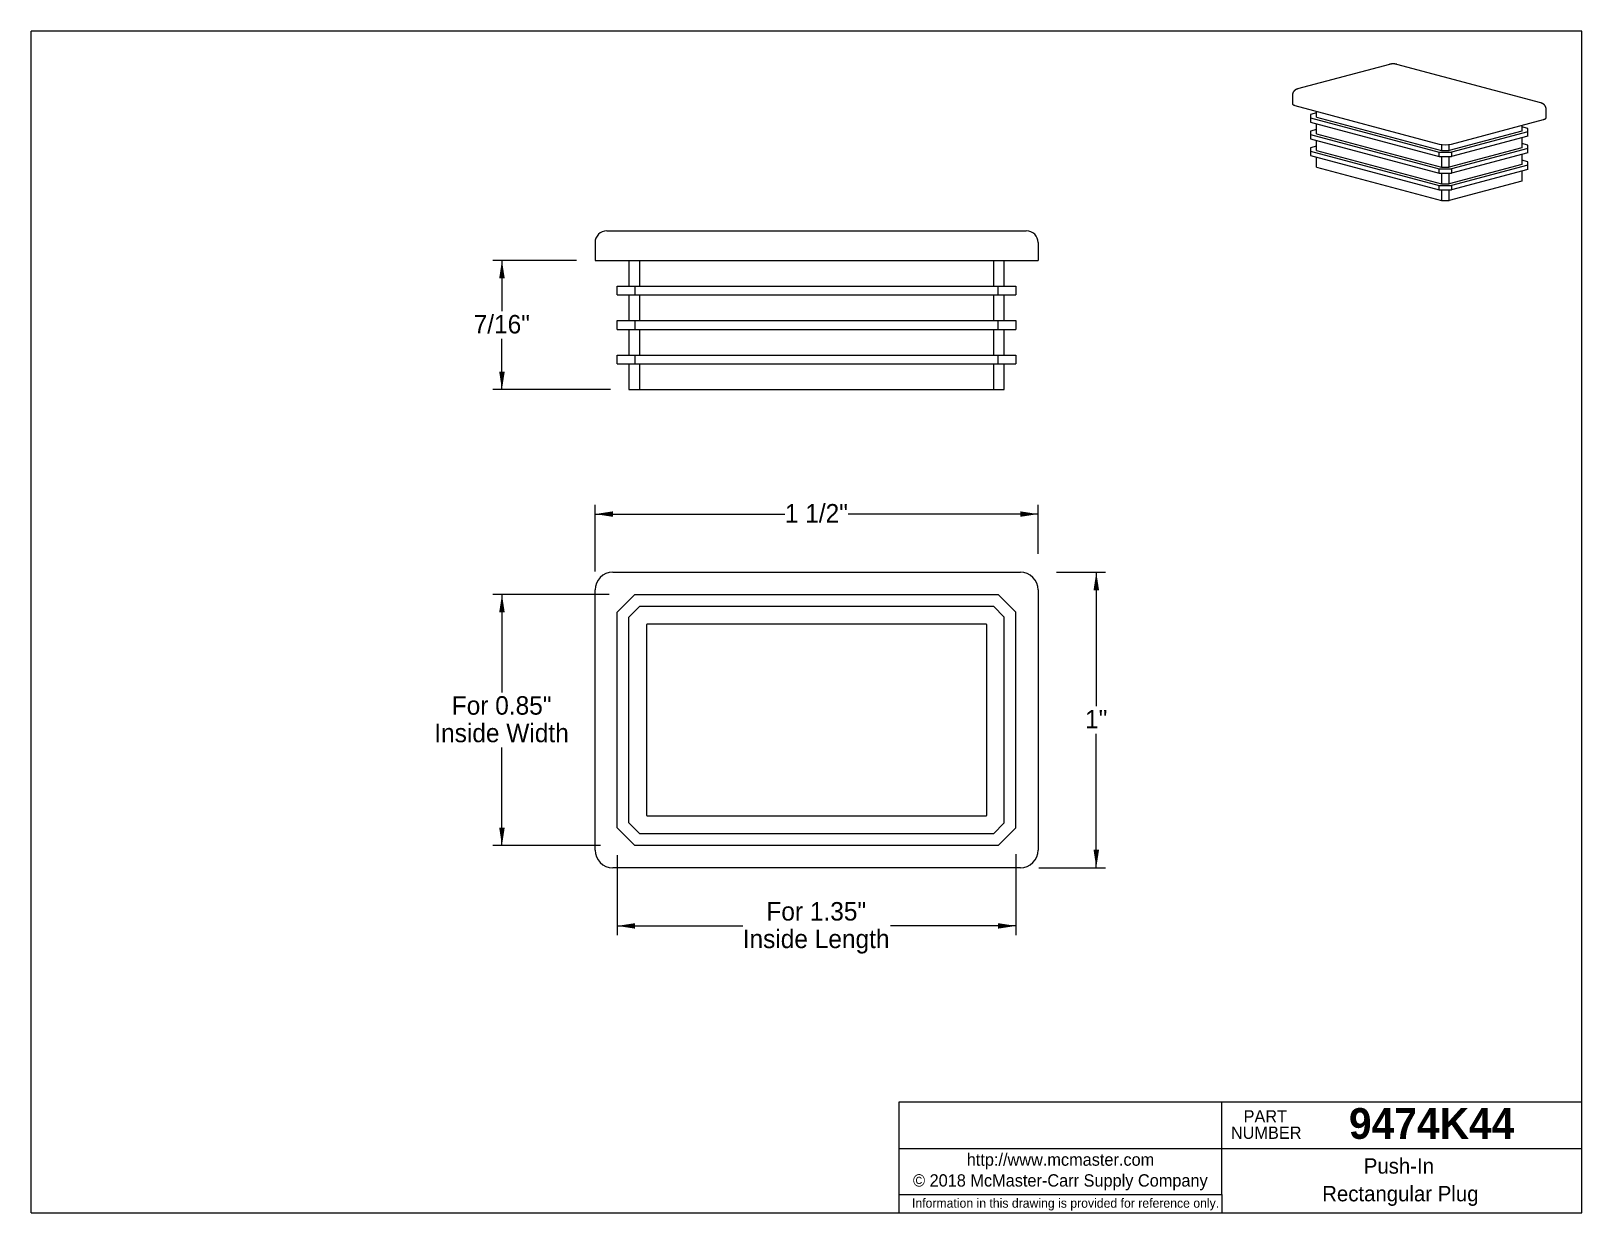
# Model space of a CAD drawing. Header units: inches. Extents: x 0.12 to 5.38, y 0.12 to 4.12.
import ezdxf

# ---------------------------------------------------------------- set-up
doc = ezdxf.new("R2010")
doc.units = ezdxf.units.IN
doc.header["$LTSCALE"] = 0.5
doc.header["$MEASUREMENT"] = 0
doc.linetypes.add('SLD-Solid', pattern=[0])
doc.styles.add('SLDTEXTSTYLE0', font='ARIAL.TTF', dxfattribs={"width": 0.948})
doc.styles.add('SLDTEXTSTYLE1', font='ARIALBD.TTF', dxfattribs={"width": 0.948})
doc.dimstyles.new('SLDDIMSTYLE0', dxfattribs={"dimtxt": 0.060669, "dimasz": 0.060669, "dimexe": 0, "dimexo": 0.0625, "dimgap": 0.015167, "dimtad": 0, "dimtih": 1, "dimtoh": 1, "dimdec": 6, "dimrnd": 1e-09, "dimzin": 12, "dimdsep": 46, "dimlunit": 5, "dimtxsty": 'SLDTEXTSTYLE0', "dimsah": 1, "dimcen": 0.09, "dimadec": 0, "dimazin": 3, "dimtfac": 1, "dimtdec": 4, "dimtofl": 0, "dimtmove": 0, "dimatfit": 3, "dimfxl": 1, "dimfrac": 2, "dimtolj": 1, "dimtzin": 12, "dimarcsym": 0})
doc.dimstyles.new('SLDDIMSTYLE1', dxfattribs={"dimtxt": 0.060669, "dimasz": 0.060669, "dimexe": 0, "dimexo": 0.0625, "dimgap": 0.015167, "dimtad": 0, "dimtih": 1, "dimtoh": 1, "dimdec": 4, "dimrnd": 1e-09, "dimzin": 12, "dimdsep": 46, "dimlunit": 5, "dimtxsty": 'SLDTEXTSTYLE0', "dimsah": 1, "dimcen": 0.09, "dimadec": 0, "dimazin": 3, "dimtfac": 1, "dimtdec": 4, "dimtofl": 0, "dimtmove": 0, "dimatfit": 3, "dimfxl": 1, "dimfrac": 2, "dimtolj": 1, "dimtzin": 12, "dimarcsym": 0})

# ---------------------------------------------------------------- blocks, each defined once
blk = doc.blocks.new('Internet')
at = {"color": 7, "linetype": 'SLD-Solid', "lineweight": 0, "insert": (0.0082, 0.0506), "char_height": 0.041667, "attachment_point": 2, "style": 'SLDTEXTSTYLE0'}
blk.add_mtext('http://www.mcmaster.com', dxfattribs=at)
blk = doc.blocks.new('Shortened Dimensions Statement')
at = {"color": 7, "linetype": 'SLD-Solid', "lineweight": 0, "insert": (0.0191, 0.0164), "char_height": 0.03125, "attachment_point": 2, "style": 'SLDTEXTSTYLE0'}
blk.add_mtext('Information in this drawing is provided for reference only.', dxfattribs=at)
blk = doc.blocks.new('Part Number Tag')
at = {"color": 7, "linetype": 'SLD-Solid', "lineweight": 0, "char_height": 0.04167, "attachment_point": 2, "style": 'SLDTEXTSTYLE0'}
for s, insert in [('PART', (0, 0.0556)), ('NUMBER', (0.003, 0.0002))]:
    blk.add_mtext(s, dxfattribs=dict(at, insert=insert))
blk = doc.blocks.new('_D')
at = {"color": 7, "linetype": 'SLD-Solid', "lineweight": 0}
for p, q in [((1.9716, 3.3489), (1.6879, 3.3489)), ((1.7191, 3.3489), (1.7191, 3.1767)), ((1.7191, 2.9114), (1.7191, 3.0835)), ((2.0866, 2.9114), (1.6879, 2.9114))]:
    blk.add_line(p, q, dxfattribs=at)
for points in [[(1.7191, 3.3489), (1.7098, 3.2882), (1.7285, 3.2882)], [(1.7191, 2.9114), (1.7285, 2.972), (1.7098, 2.972)]]:
    blk.add_solid(points, dxfattribs=at)
at = {"color": 7, "linetype": 'SLD-Solid', "lineweight": 0, "insert": (1.6233, 3.1641), "char_height": 0.0625, "attachment_point": 1, "style": 'SLDTEXTSTYLE0'}
blk.add_mtext('7/16"', dxfattribs=at)
blk = doc.blocks.new('_D_1')
at = {"color": 7, "linetype": 'SLD-Solid', "lineweight": 0}
for p, q in [((2.0816, 2.2183), (1.6879, 2.2183)), ((1.7191, 2.2183), (1.7191, 1.8865)), ((1.7191, 1.3683), (1.7191, 1.7002)), ((2.0531, 1.3683), (1.6879, 1.3683))]:
    blk.add_line(p, q, dxfattribs=at)
for points in [[(1.7191, 2.2183), (1.7098, 2.1577), (1.7285, 2.1577)], [(1.7191, 1.3683), (1.7285, 1.429), (1.7098, 1.429)]]:
    blk.add_solid(points, dxfattribs=at)
at = {"color": 7, "linetype": 'SLD-Solid', "lineweight": 0, "char_height": 0.0625, "attachment_point": 1, "style": 'SLDTEXTSTYLE0'}
for s, insert in [('For 0.85"', (1.5492, 1.8739)), ('Inside Width', (1.49, 1.7807))]:
    blk.add_mtext(s, dxfattribs=dict(at, insert=insert))
blk = doc.blocks.new('_D_2')
at = {"color": 7, "linetype": 'SLD-Solid', "lineweight": 0}
for p, q in [((3.5965, 2.2933), (3.7622, 2.2933)), ((3.731, 2.2933), (3.731, 1.8399)), ((3.731, 1.2933), (3.731, 1.7468)), ((3.5366, 1.2933), (3.7622, 1.2933))]:
    blk.add_line(p, q, dxfattribs=at)
for points in [[(3.731, 2.2933), (3.7216, 2.2327), (3.7403, 2.2327)], [(3.731, 1.2933), (3.7403, 1.354), (3.7216, 1.354)]]:
    blk.add_solid(points, dxfattribs=at)
at = {"color": 7, "linetype": 'SLD-Solid', "lineweight": 0, "insert": (3.693, 1.8273), "char_height": 0.0625, "attachment_point": 1, "style": 'SLDTEXTSTYLE0'}
blk.add_mtext('1"', dxfattribs=at)
blk = doc.blocks.new('_D_3')
at = {"color": 7, "linetype": 'SLD-Solid', "lineweight": 0}
for p, q in [((2.0341, 2.2958), (2.0341, 2.5214)), ((3.5341, 2.356), (3.5341, 2.5214)), ((2.0341, 2.4902), (2.6767, 2.4902)), ((3.5341, 2.4902), (2.8915, 2.4902))]:
    blk.add_line(p, q, dxfattribs=at)
for points in [[(2.0341, 2.4902), (2.0948, 2.4809), (2.0948, 2.4995)], [(3.5341, 2.4902), (3.4734, 2.4995), (3.4734, 2.4809)]]:
    blk.add_solid(points, dxfattribs=at)
at = {"color": 7, "linetype": 'SLD-Solid', "lineweight": 0, "insert": (2.6767, 2.5242), "char_height": 0.0625, "attachment_point": 1, "style": 'SLDTEXTSTYLE0'}
blk.add_mtext('1 1/2"', dxfattribs=at)
blk = doc.blocks.new('_D_4')
at = {"color": 7, "linetype": 'SLD-Solid', "lineweight": 0}
for p, q in [((2.1091, 1.3362), (2.1091, 1.0652)), ((3.4591, 1.3393), (3.4591, 1.0652)), ((2.1091, 1.0965), (2.5341, 1.0965)), ((3.4591, 1.0965), (3.0341, 1.0965))]:
    blk.add_line(p, q, dxfattribs=at)
for points in [[(2.1091, 1.0965), (2.1698, 1.0872), (2.1698, 1.1058)], [(3.4591, 1.0965), (3.3984, 1.1058), (3.3984, 1.0872)]]:
    blk.add_solid(points, dxfattribs=at)
at = {"color": 7, "linetype": 'SLD-Solid', "lineweight": 0, "char_height": 0.0625, "attachment_point": 1, "style": 'SLDTEXTSTYLE0'}
for s, insert in [('For 1.35"', (2.6142, 1.1771)), ('Inside Length', (2.5341, 1.0839))]:
    blk.add_mtext(s, dxfattribs=dict(at, insert=insert))

msp = doc.modelspace()

# ---------------------------------------------------------------- linework, layer by layer
at = {"color": 7, "linetype": 'SLD-Solid', "lineweight": 0}
for p, q in [((0.125, 0.125), (0.125, 4.125)), ((5.375, 4.125), (0.125, 4.125)), ((5.375, 0.125), (5.375, 4.125)), ((5.375, 0.5), (3.0625, 0.5)), ((3.0625, 0.5), (3.0625, 0.125)), ((4.15625, 0.34375), (4.15625, 0.5)), ((3.0625, 0.34375), (5.375, 0.34375)), ((4.15625, 0.1875), (4.15625, 0.34375)), ((3.0625, 0.1875), (4.15625, 0.1875)), ((4.15625, 0.1875), (4.15625, 0.125)), ((0.125, 0.125), (5.375, 0.125))]:
    msp.add_line(p, q, dxfattribs=at)
at = {"color": 7, "linetype": 'SLD-Solid', "lineweight": 15}
for p, q in [((4.7236272, 4.0122619), (4.4125002, 3.9289075)), ((5.2360244, 3.8815471), (4.7481208, 4.0122619)), ((4.394747, 3.9076944), (4.394747, 3.8787911)), ((4.4035338, 3.8731079), (4.8914375, 3.7423931)), ((4.4765668, 3.847983), (4.4565668, 3.8426248)), ((4.4565668, 3.8426248), (4.4565668, 3.8312583)), ((4.4765668, 3.8334777), (4.4765668, 3.8535415)), ((4.4765668, 3.8334777), (4.8997218, 3.7201098)), ((5.2537777, 3.8314307), (5.2537777, 3.860334)), ((4.4565668, 3.8312583), (4.8914375, 3.7147516)), ((4.4565668, 3.8312583), (4.4565668, 3.8168066)), ((4.4565668, 3.8168066), (4.8914375, 3.7003)), ((4.4765668, 3.7916818), (4.4565668, 3.7863235)), ((4.4565668, 3.7863235), (4.4565668, 3.774957)), ((4.4765668, 3.7771765), (4.4765668, 3.8114484)), ((5.1719579, 3.7861173), (4.9255796, 3.7201098)), ((4.9338639, 3.7423931), (5.2449909, 3.8257474)), ((5.1919579, 3.7838978), (4.9338639, 3.7147516)), ((5.1719579, 3.8061811), (5.1719579, 3.7861173)), ((5.1919579, 3.7952644), (5.1719579, 3.8006226)), ((5.1919579, 3.7838978), (5.1919579, 3.7952644)), ((5.1919579, 3.7694462), (5.1919579, 3.7838978)), ((4.4565668, 3.774957), (4.8914375, 3.6584504)), ((4.4565668, 3.774957), (4.4565668, 3.7605054)), ((4.4565668, 3.7605054), (4.8914375, 3.6439987)), ((4.4765668, 3.7353805), (4.4565668, 3.7300223)), ((4.4565668, 3.7300223), (4.4565668, 3.7186558)), ((4.4765668, 3.7771765), (4.8997218, 3.6638086)), ((4.4765668, 3.7208752), (4.4765668, 3.7551472)), ((4.8997218, 3.7408237), (4.8997218, 3.7201098)), ((4.9255796, 3.7201098), (4.9255796, 3.7408237)), ((5.1719579, 3.7298161), (4.9255796, 3.6638086)), ((5.1919579, 3.7694462), (4.9338639, 3.7003)), ((5.1919579, 3.7275966), (4.9338639, 3.6584504)), ((5.1719579, 3.764088), (5.1719579, 3.7298161)), ((5.1919579, 3.7389631), (5.1719579, 3.7443213)), ((5.1919579, 3.7275966), (5.1919579, 3.7389631)), ((5.1919579, 3.713145), (5.1919579, 3.7275966)), ((4.4565668, 3.7186558), (4.8914375, 3.6021491)), ((4.4565668, 3.7186558), (4.4565668, 3.7042041)), ((4.4565668, 3.7042041), (4.8914375, 3.5876975)), ((4.4765668, 3.7208752), (4.8997218, 3.6075074)), ((4.4765668, 3.664574), (4.4765668, 3.6988459)), ((4.8914375, 3.7003), (4.8914375, 3.7147516)), ((4.8914375, 3.7147516), (4.9338639, 3.7147516)), ((4.8914375, 3.7003), (4.9338639, 3.7003)), ((4.8997218, 3.7201098), (4.9255796, 3.7201098)), ((4.8997218, 3.7003), (4.8997218, 3.6638086)), ((4.9255796, 3.6638086), (4.9255796, 3.7003)), ((4.9338639, 3.7147516), (4.9338639, 3.7003)), ((5.1919579, 3.713145), (4.9338639, 3.6439987)), ((5.1719579, 3.7077867), (5.1719579, 3.6735148)), ((5.1919579, 3.6826619), (5.1719579, 3.6880201)), ((5.1919579, 3.6712954), (5.1919579, 3.6826619)), ((4.4765668, 3.664574), (4.8997218, 3.5512061)), ((4.8914375, 3.6439987), (4.8914375, 3.6584504)), ((4.8914375, 3.6584504), (4.9338639, 3.6584504)), ((4.8914375, 3.6439987), (4.9338639, 3.6439987)), ((4.8997218, 3.6638086), (4.9255796, 3.6638086)), ((4.8997218, 3.6439987), (4.8997218, 3.6075074)), ((5.1719579, 3.6735148), (4.9255796, 3.6075074)), ((4.9255796, 3.6075074), (4.9255796, 3.6439987)), ((5.1919579, 3.6712954), (4.9338639, 3.6021491)), ((4.9338639, 3.6584504), (4.9338639, 3.6439987)), ((5.1919579, 3.6568437), (4.9338639, 3.5876975)), ((5.1719579, 3.6514855), (5.1719579, 3.6172136)), ((5.1919579, 3.6568437), (5.1919579, 3.6712954)), ((4.8914375, 3.5876975), (4.8914375, 3.6021491)), ((4.8914375, 3.6021491), (4.9338639, 3.6021491)), ((4.8914375, 3.5876975), (4.9338639, 3.5876975)), ((4.8997218, 3.6075074), (4.9255796, 3.6075074)), ((4.8997218, 3.5876975), (4.8997218, 3.5512061)), ((5.1719579, 3.6172136), (4.9255796, 3.5512061)), ((4.9255796, 3.5512061), (4.9255796, 3.5876975)), ((4.9338639, 3.6021491), (4.9338639, 3.5876975)), ((4.8997218, 3.5512061), (4.9255796, 3.5512061)), ((2.0741016, 3.4488801), (2.0941016, 3.4488801)), ((2.0941016, 3.4488801), (3.4741016, 3.4488801)), ((3.4741016, 3.4488801), (3.4941016, 3.4488801)), ((2.0341016, 3.4088801), (2.0341016, 3.3488801)), ((3.5341016, 3.4088801), (3.5341016, 3.3488801)), ((2.0341016, 3.3488801), (2.0941016, 3.3488801)), ((2.0941016, 3.3488801), (3.4741016, 3.3488801)), ((2.1491016, 3.3488801), (2.1491016, 3.2620051)), ((2.1856701, 3.2620051), (2.1856701, 3.3488801)), ((3.3825331, 3.3488801), (3.3825331, 3.2620051)), ((3.4191016, 3.2620051), (3.4191016, 3.3488801)), ((3.4741016, 3.3488801), (3.5341016, 3.3488801)), ((2.1091016, 3.2320051), (2.1091016, 3.2620051)), ((2.1091016, 3.2620051), (2.1691016, 3.2620051)), ((2.1691016, 3.2620051), (2.1691016, 3.2320051)), ((2.1691016, 3.2620051), (3.3991016, 3.2620051)), ((3.3991016, 3.2320051), (3.3991016, 3.2620051)), ((3.3991016, 3.2620051), (3.4591016, 3.2620051)), ((3.4591016, 3.2620051), (3.4591016, 3.2320051)), ((2.1091016, 3.2320051), (2.1691016, 3.2320051)), ((2.1491016, 3.2320051), (2.1491016, 3.1451301)), ((2.1691016, 3.2320051), (3.3991016, 3.2320051)), ((2.1856701, 3.1451301), (2.1856701, 3.2320051)), ((3.3825331, 3.2320051), (3.3825331, 3.1451301)), ((3.3991016, 3.2320051), (3.4591016, 3.2320051)), ((3.4191016, 3.1451301), (3.4191016, 3.2320051)), ((2.1091016, 3.1151301), (2.1091016, 3.1451301)), ((2.1091016, 3.1451301), (2.1691016, 3.1451301)), ((2.1091016, 3.1151301), (2.1691016, 3.1151301)), ((2.1491016, 3.1151301), (2.1491016, 3.0282551)), ((2.1691016, 3.1451301), (3.3991016, 3.1451301)), ((2.1691016, 3.1451301), (2.1691016, 3.1151301)), ((2.1691016, 3.1151301), (3.3991016, 3.1151301)), ((2.1856701, 3.0282551), (2.1856701, 3.1151301)), ((3.3825331, 3.1151301), (3.3825331, 3.0282551)), ((3.3991016, 3.1151301), (3.3991016, 3.1451301)), ((3.3991016, 3.1451301), (3.4591016, 3.1451301)), ((3.3991016, 3.1151301), (3.4591016, 3.1151301)), ((3.4191016, 3.0282551), (3.4191016, 3.1151301)), ((3.4591016, 3.1451301), (3.4591016, 3.1151301)), ((2.1091016, 2.9982551), (2.1091016, 3.0282551)), ((2.1091016, 3.0282551), (2.1691016, 3.0282551)), ((2.1091016, 2.9982551), (2.1691016, 2.9982551)), ((2.1491016, 2.9982551), (2.1491016, 2.9113801)), ((2.1691016, 3.0282551), (2.1691016, 2.9982551)), ((2.1691016, 3.0282551), (3.3991016, 3.0282551)), ((2.1691016, 2.9982551), (3.3991016, 2.9982551)), ((2.1856701, 2.9113801), (2.1856701, 2.9982551)), ((3.3825331, 2.9982551), (3.3825331, 2.9113801)), ((3.3991016, 2.9982551), (3.3991016, 3.0282551)), ((3.3991016, 3.0282551), (3.4591016, 3.0282551)), ((3.3991016, 2.9982551), (3.4591016, 2.9982551)), ((3.4191016, 2.9113801), (3.4191016, 2.9982551)), ((3.4591016, 3.0282551), (3.4591016, 2.9982551)), ((2.1491016, 2.9113801), (2.1856701, 2.9113801)), ((2.1856701, 2.9113801), (3.3825331, 2.9113801)), ((3.3825331, 2.9113801), (3.4191016, 2.9113801)), ((2.0941016, 2.2933371), (3.4741016, 2.2933371)), ((2.0341016, 1.3533371), (2.0341016, 2.2333371)), ((2.1091016, 2.1583371), (2.1691016, 2.2183371)), ((2.1691016, 2.2183371), (3.3991016, 2.2183371)), ((3.3991016, 2.2183371), (3.4591016, 2.1583371)), ((3.5341016, 2.2333371), (3.5341016, 1.3533371)), ((2.1091016, 1.4283371), (2.1091016, 2.1583371)), ((2.1491016, 2.1417685), (2.1856701, 2.1783371)), ((2.1856701, 2.1783371), (3.3825331, 2.1783371)), ((3.3825331, 2.1783371), (3.4191016, 2.1417685)), ((3.4591016, 1.4283371), (3.4591016, 2.1583371)), ((2.1491016, 1.4449056), (2.1491016, 2.1417685)), ((2.210523, 2.1183371), (2.2091016, 2.1169157)), ((2.2091016, 1.4697584), (2.2091016, 2.1169157)), ((2.210523, 2.1183371), (3.3576802, 2.1183371)), ((3.3591016, 2.1169157), (3.3576802, 2.1183371)), ((3.3591016, 2.1169157), (3.3591016, 1.4697584)), ((3.4191016, 1.4449056), (3.4191016, 2.1417685)), ((2.1691016, 1.3683371), (2.1091016, 1.4283371)), ((2.1856701, 1.4083371), (2.1491016, 1.4449056)), ((2.2091016, 1.4697584), (2.210523, 1.4683371)), ((3.3576802, 1.4683371), (2.210523, 1.4683371)), ((3.3576802, 1.4683371), (3.3591016, 1.4697584)), ((3.4191016, 1.4449056), (3.3825331, 1.4083371)), ((3.4591016, 1.4283371), (3.3991016, 1.3683371)), ((3.3991016, 1.3683371), (2.1691016, 1.3683371)), ((3.3825331, 1.4083371), (2.1856701, 1.4083371)), ((3.4741016, 1.2933371), (2.0941016, 1.2933371))]:
    msp.add_line(p, q, dxfattribs=at)
at = {"color": 7, "linetype": 'SLD-Solid', "lineweight": 15, "flags": 128}
for points in [[(4.394747, 3.8787911), (4.3947701, 3.8784756), (4.3948395, 3.8781605), (4.394955, 3.8778464), (4.3951164, 3.8775338), (4.3953234, 3.8772231), (4.3955759, 3.8769148), (4.3958734, 3.8766095), (4.3962153, 3.8763074), (4.3966013, 3.8760093), (4.3970306, 3.8757154), (4.3975027, 3.8754262), (4.3980168, 3.8751422), (4.3985721, 3.8748639), (4.3991678, 3.8745916), (4.3998029, 3.8743258), (4.4004765, 3.8740669), (4.4011875, 3.8738152), (4.4019348, 3.8735713), (4.4027173, 3.8733354), (4.4035338, 3.8731079)], [(5.2449909, 3.8257474), (5.2458073, 3.8259749), (5.2465899, 3.8262109), (5.2473372, 3.8264548), (5.2480482, 3.8267065), (5.2487218, 3.8269654), (5.2493569, 3.8272312), (5.2499526, 3.8275035), (5.2505079, 3.8277818), (5.251022, 3.8280658), (5.2514941, 3.8283549), (5.2519234, 3.8286488), (5.2523094, 3.828947), (5.2526513, 3.829249), (5.2529488, 3.8295544), (5.2532012, 3.8298627), (5.2534083, 3.8301734), (5.2535697, 3.830486), (5.2536852, 3.8308001), (5.2537545, 3.8311151), (5.2537777, 3.8314307)]]:
    msp.add_lwpolyline(points, dxfattribs=at)
at = {"color": 7, "linetype": 'SLD-Solid', "lineweight": 15}
for centre, radius, start, end in [((4.9126507, 3.8341575), 0.0941844, 256.9835649, 283.0164351), ((2.0741016, 3.4088801), 0.04, 90, 180), ((3.4941016, 3.4088801), 0.04, 0, 90), ((2.0941016, 2.2333371), 0.06, 90, 180), ((3.4741016, 2.2333371), 0.06, 0, 90), ((2.0941016, 1.3533371), 0.06, 180, 270), ((3.4741016, 1.3533371), 0.06, 270, 0)]:
    msp.add_arc(centre, radius, start, end, dxfattribs=at)
for points, knots in [([(4.7481208, 4.0122619), (4.7479113, 4.0123168), (4.7475403, 4.0124141), (4.7470443, 4.0125331), (4.7466591, 4.0126212), (4.7463378, 4.0126916), (4.7459956, 4.0127638), (4.7455887, 4.0128457), (4.7451011, 4.0129379), (4.7445601, 4.0130331), (4.7440245, 4.0131202), (4.7435441, 4.0131928), (4.7431451, 4.013249), (4.742812, 4.0132933), (4.7424547, 4.0133385), (4.742006, 4.0133918), (4.7413998, 4.0134571), (4.7405691, 4.0135353), (4.7395454, 4.0136132), (4.7383667, 4.0136774), (4.7371587, 4.0137175), (4.7359808, 4.0137313), (4.7348376, 4.0137216), (4.7337599, 4.0136918), (4.7327378, 4.0136441), (4.7318133, 4.0135846), (4.7309993, 4.0135188), (4.7302848, 4.0134506), (4.7296561, 4.0133822), (4.7290482, 4.0133087), (4.728423, 4.0132251), (4.7277676, 4.0131279), (4.7271288, 4.0130235), (4.726627, 4.012934), (4.7262556, 4.0128637), (4.7259855, 4.0128108), (4.7256956, 4.0127519), (4.7253417, 4.0126772), (4.7248855, 4.0125757), (4.7242984, 4.0124374), (4.7238672, 4.0123246), (4.7236272, 4.0122619)], [0, 0, 0, 0, 0.027474767, 0.048651248, 0.063803672, 0.076862473, 0.089755349, 0.107447692, 0.128322719, 0.149625882, 0.173654671, 0.194350825, 0.211392202, 0.224575716, 0.235829668, 0.255072249, 0.279760021, 0.30984772, 0.355590821, 0.40217326, 0.449525825, 0.497745964, 0.540275344, 0.583525481, 0.6243636, 0.661098368, 0.693727969, 0.722247909, 0.747690207, 0.770275906, 0.796168827, 0.824056427, 0.85100987, 0.876091109, 0.887905384, 0.898269762, 0.910269087, 0.924688232, 0.94356203, 0.968597502, 1, 1, 1, 1]), ([(4.4125002, 3.9289075), (4.4123219, 3.9288589), (4.412, 3.9287711), (4.411568, 3.9286442), (4.4112114, 3.9285352), (4.4109064, 3.9284383), (4.4106344, 3.928349), (4.4103773, 3.9282621), (4.4100489, 3.9281479), (4.409639, 3.9279992), (4.4091742, 3.9278212), (4.4087384, 3.9276456), (4.4083471, 3.9274805), (4.4079903, 3.9273236), (4.4076692, 3.9271772), (4.4073585, 3.9270305), (4.4070487, 3.9268793), (4.4067179, 3.9267122), (4.4063322, 3.9265099), (4.4058982, 3.9262715), (4.4054847, 3.9260326), (4.4051549, 3.9258338), (4.4049004, 3.9256758), (4.4046698, 3.9255289), (4.4044234, 3.9253679), (4.4041492, 3.9251836), (4.4038134, 3.9249504), (4.4034186, 3.9246646), (4.4030153, 3.9243578), (4.4026775, 3.9240889), (4.4023992, 3.9238598), (4.4021068, 3.9236119), (4.4017543, 3.9233014), (4.4013765, 3.922952), (4.4010226, 3.9226088), (4.4006943, 3.9222768), (4.4003577, 3.9219217), (4.3998914, 3.9214057), (4.3993065, 3.9207081), (4.3986162, 3.9197936), (4.397977, 3.9188404), (4.3974168, 3.9178974), (4.3969571, 3.9170302), (4.3965645, 3.9162021), (4.3962609, 3.9154848), (4.3960199, 3.9148559), (4.3958353, 3.9143315), (4.3956696, 3.9138178), (4.3955122, 3.9132845), (4.3953528, 3.9126842), (4.3952014, 3.9120289), (4.3950819, 3.9114197), (4.3949963, 3.9109088), (4.3949377, 3.9105076), (4.3948947, 3.9101704), (4.3948598, 3.9098599), (4.3948248, 3.9095031), (4.394788, 3.9090314), (4.3947546, 3.9084122), (4.3947497, 3.90795), (4.394747, 3.9076944)], [0, 0, 0, 0, 0.019264766, 0.034770301, 0.047363929, 0.058531174, 0.068456283, 0.077409969, 0.087067405, 0.104817956, 0.122953115, 0.139458143, 0.15465243, 0.167263692, 0.179368057, 0.191038613, 0.20284596, 0.214995804, 0.22930107, 0.247485754, 0.265580634, 0.278249897, 0.287105351, 0.296166375, 0.306110729, 0.317076551, 0.329845497, 0.347414493, 0.366145161, 0.380797795, 0.390976913, 0.402482155, 0.419112446, 0.437922687, 0.453980083, 0.468443931, 0.48449146, 0.502660557, 0.537589779, 0.575023303, 0.615948318, 0.651137491, 0.683358007, 0.712819929, 0.741513804, 0.760106913, 0.779145193, 0.796273891, 0.813254237, 0.833860959, 0.857374982, 0.879420767, 0.894925426, 0.908323875, 0.919296991, 0.928347945, 0.939039515, 0.954544706, 0.974864866, 1, 1, 1, 1]), ([(5.2537777, 3.860334), (5.2537752, 3.8605792), (5.2537707, 3.8610255), (5.2537394, 3.8616278), (5.2537039, 3.8620969), (5.2536688, 3.8624626), (5.2536337, 3.8627789), (5.2535713, 3.8632728), (5.2534564, 3.8640108), (5.253287, 3.8648437), (5.253111, 3.8655598), (5.2529665, 3.8660835), (5.252824, 3.8665558), (5.2526716, 3.8670224), (5.2525011, 3.8675041), (5.2522847, 3.8680702), (5.2520213, 3.8687002), (5.2516919, 3.8694134), (5.2513179, 3.8701489), (5.250879, 3.8709311), (5.250356, 3.8717738), (5.2497809, 3.8726059), (5.2491786, 3.8733931), (5.2486411, 3.8740357), (5.2481623, 3.8745676), (5.2477527, 3.8749973), (5.24733, 3.8754186), (5.2469047, 3.8758195), (5.2465053, 3.8761759), (5.2461938, 3.8764422), (5.2459169, 3.8766717), (5.2456356, 3.8768976), (5.2453264, 3.8771373), (5.2450338, 3.877356), (5.2447776, 3.8775416), (5.2445397, 3.8777095), (5.2442753, 3.8778913), (5.243945, 3.878111), (5.2435842, 3.8783415), (5.2432471, 3.8785481), (5.2429308, 3.8787355), (5.2426136, 3.8789174), (5.2422307, 3.8791288), (5.2417692, 3.8793725), (5.2412237, 3.8796446), (5.2406462, 3.8799146), (5.2401095, 3.8801502), (5.2396932, 3.880323), (5.2393806, 3.8804478), (5.2391437, 3.8805399), (5.2389133, 3.8806272), (5.2386721, 3.8807163), (5.2383836, 3.8808198), (5.2380661, 3.8809298), (5.2377512, 3.8810347), (5.237494, 3.8811175), (5.2372575, 3.8811918), (5.2369711, 3.8812793), (5.2365537, 3.8814025), (5.236218, 3.8814942), (5.2360244, 3.8815471)], [0, 0, 0, 0, 0.024114634, 0.043878998, 0.059292987, 0.070364444, 0.079999454, 0.090587985, 0.119319363, 0.153424998, 0.174192188, 0.191861905, 0.206872392, 0.222746789, 0.240195873, 0.257195081, 0.282437251, 0.307472045, 0.33466292, 0.36383821, 0.3960423, 0.432702453, 0.463907509, 0.494104028, 0.516020398, 0.535045486, 0.553165728, 0.575635347, 0.593563279, 0.606681332, 0.61656448, 0.62972823, 0.643060984, 0.655935133, 0.666462261, 0.674918672, 0.685452463, 0.699214018, 0.715376941, 0.728973353, 0.73935406, 0.752842815, 0.766434038, 0.784252063, 0.806883585, 0.829328556, 0.849788471, 0.867049621, 0.876847168, 0.88564726, 0.893726289, 0.902452859, 0.91254089, 0.925900831, 0.937931376, 0.947437895, 0.954168022, 0.963808574, 0.979132807, 1, 1, 1, 1])]:
    msp.add_open_spline(points, degree=3, knots=knots, dxfattribs=at)

# ---------------------------------------------------------------- block references
at = {"color": 7, "linetype": 'Continuous'}
for name, p in [('Part Number Tag', (4.3030717, 0.4173203)), ('Internet', (3.6015567, 0.2759018)), ('Shortened Dimensions Statement', (3.6077988, 0.1576249))]:
    msp.add_blockref(name, p, dxfattribs=at)

# ---------------------------------------------------------------- texts
at = {"color": 7, "linetype": 'Continuous', "lineweight": 0, "attachment_point": 2}
for s, insert, char_height, style in [('9474K44', (4.8661145, 0.479889), 0.10416667, 'SLDTEXTSTYLE1'), ('Push-In', (4.7553168, 0.3101945), 0.05208333, 'SLDTEXTSTYLE0'), ('© 2018 McMaster-Carr Supply Company', (3.6093732, 0.2559681), 0.041666667, 'SLDTEXTSTYLE0'), ('Rectangular Plug', (4.76026, 0.2164445), 0.052083333, 'SLDTEXTSTYLE0')]:
    msp.add_mtext(s, dxfattribs=dict(at, insert=insert, char_height=char_height, style=style))

# ---------------------------------------------------------------- dimensions: what is measured, and where the dimension line sits
at = {"color": 7, "linetype": 'SLD-Solid', "lineweight": 0}
for base, p1, p2, dimstyle, picture, middle in [((1.719141, 2.9113801), (2.0341016, 3.3488801), (2.1491016, 2.9113801), 'SLDDIMSTYLE0', '_D', (1.719141, 3.1301301)), ((3.730952, 1.2933371), (3.4741016, 2.2933371), (3.4741016, 1.2933371), 'SLDDIMSTYLE1', '_D_2', (3.730952, 1.7933371))]:
    dim = msp.add_linear_dim(base=base, p1=p1, p2=p2, angle=90, dimstyle=dimstyle, dxfattribs=at)
    dim.commit()
    dim.dimension.update_dxf_attribs({"geometry": picture, "text_midpoint": middle, "dimtype": 160})
dim = msp.add_linear_dim(base=(3.5341016, 2.4901874), p1=(2.0341016, 2.2333371), p2=(3.5341016, 2.2333371), dimstyle='SLDDIMSTYLE0', dxfattribs=at)
dim.commit()
dim.dimension.update_dxf_attribs({"geometry": '_D_3', "text_midpoint": (2.7841016, 2.4901874), "dimtype": 160})
dim = msp.add_linear_dim(base=(1.719141, 1.3683371), p1=(2.1691016, 2.2183371), p2=(2.1691016, 1.3683371), angle=90, text='For 0.85"\\PInside Width', dimstyle='SLDDIMSTYLE1', dxfattribs=at)
dim.commit()
dim.dimension.update_dxf_attribs({"geometry": '_D_1', "text_midpoint": (1.719141, 1.7933371), "dimtype": 160})
dim = msp.add_linear_dim(base=(3.4591016, 1.0964867), p1=(2.1091016, 1.4283371), p2=(3.4591016, 1.4283371), text='For 1.35"\\PInside Length', dimstyle='SLDDIMSTYLE1', dxfattribs=at)
dim.commit()
dim.dimension.update_dxf_attribs({"geometry": '_D_4', "text_midpoint": (2.7841016, 1.0964867), "dimtype": 160})

doc.saveas('drawing.dxf')
